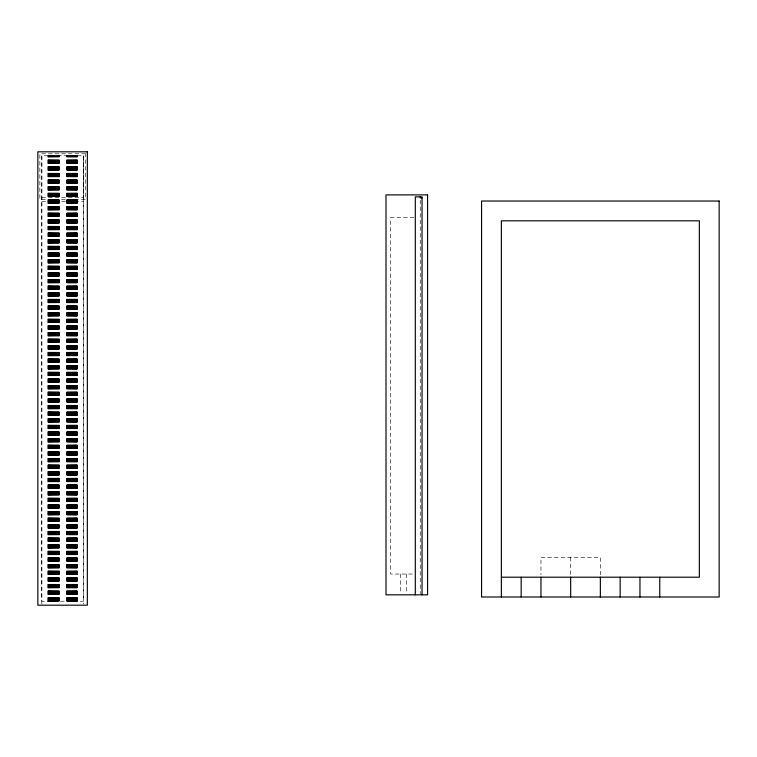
<?xml version="1.0" encoding="UTF-8"?>
<svg xmlns="http://www.w3.org/2000/svg" width="757" height="757" viewBox="0 0 757 757"><rect width="100%" height="100%" fill="white"/><g stroke="black" fill="none" stroke-linecap="round" stroke-linejoin="round"><path stroke-width="0.57" stroke-dasharray="3.79 2.84" d="M41.834 155.762L41.815 601.238L83.384 601.238L83.412 155.762L41.834 155.762L41.805 604.01M47.899 601.238L47.918 155.762M48.079 601.238L48.098 155.762M48.268 601.238L48.287 155.762M48.448 601.238L48.476 155.762M48.637 601.238L48.656 155.762M48.827 601.238L48.845 155.762M49.016 601.238L49.044 155.762M49.214 601.238L49.233 155.762M49.413 601.238L49.432 155.762M49.612 601.238L49.631 155.762M49.811 601.238L49.83 155.762M50.009 601.238L50.038 155.762M50.217 601.238L50.236 155.762M50.416 601.238L50.445 155.762M50.624 601.238L50.653 155.762M50.842 601.238L50.861 155.762M51.05 601.238L51.069 155.762M51.258 601.238L51.287 155.762M51.476 601.238L51.495 155.762M51.694 601.238L51.713 155.762M51.911 601.238L51.93 155.762M52.129 601.238L52.157 155.762M52.356 601.238L52.375 155.762M52.574 601.238L52.593 155.762M52.801 601.238L52.82 155.762M53.028 601.238L53.047 155.762M53.255 601.238L53.274 155.762M53.482 601.238L53.501 155.762M53.709 601.238L53.728 155.762M53.946 601.238L53.965 155.762M54.173 601.238L54.192 155.762M54.409 601.238L54.428 155.762M54.646 601.238L54.665 155.762M54.883 601.238L54.901 155.762M55.119 601.238L55.138 155.762M55.356 601.238L55.375 155.762M55.592 601.238L55.621 155.762M55.838 601.238L55.857 155.762M56.075 601.238L56.103 155.762M56.321 601.238L56.34 155.762M56.567 601.238L56.586 155.762M56.813 601.238L56.832 155.762M57.049 601.238L57.078 155.762M57.295 601.238L57.324 155.762M57.551 601.238L57.57 155.762M57.797 601.238L57.816 155.762M58.043 601.238L58.062 155.762M58.289 601.238L58.317 155.762M58.544 601.238L58.563 155.762M58.791 601.238L58.819 155.762M59.046 601.238L59.065 155.762M59.292 601.238L59.32 155.762M66.654 601.238L66.673 155.762M66.9 601.238L66.928 155.762M67.155 601.238L67.174 155.762M67.401 601.238L67.42 155.762M67.647 601.238L67.676 155.762M67.893 601.238L67.922 155.762M68.139 601.238L68.168 155.762M68.385 601.238L68.414 155.762M68.632 601.238L68.66 155.762M68.878 601.238L68.896 155.762M69.124 601.238L69.142 155.762M69.36 601.238L69.379 155.762M69.606 601.238L69.625 155.762M69.843 601.238L69.862 155.762M70.079 601.238L70.098 155.762M70.316 601.238L70.344 155.762M70.552 601.238L70.581 155.762M70.789 601.238L70.808 155.762M71.026 601.238L71.044 155.762M71.253 601.238L71.281 155.762M71.489 601.238L71.508 155.762M71.716 601.238L71.735 155.762M71.943 601.238L71.972 155.762M72.17 601.238L72.199 155.762M72.398 601.238L72.417 155.762M72.625 601.238L72.644 155.762M72.842 601.238L72.871 155.762M73.069 601.238L73.088 155.762M73.287 601.238L73.306 155.762M73.505 601.238L73.524 155.762M73.722 601.238L73.741 155.762M73.931 601.238L73.959 155.762M74.148 601.238L74.167 155.762M74.356 601.238L74.385 155.762M74.564 601.238L74.593 155.762M74.773 601.238L74.801 155.762M74.981 601.238L75 155.762M75.189 601.238L75.208 155.762M75.388 601.238L75.407 155.762M75.586 601.238L75.615 155.762M75.785 601.238L75.814 155.762M75.984 601.238L76.003 155.762M76.173 601.238L76.202 155.762M76.372 601.238L76.391 155.762M76.561 601.238L76.58 155.762M76.75 601.238L76.769 155.762M76.93 601.238L76.959 155.762M77.119 601.238L77.138 155.762M77.299 601.238L77.318 155.762M41.805 197.34L83.412 197.34L83.412 155.762L83.384 604.01M41.805 201.305L83.384 201.305M413.956 217.656L390.555 217.656L390.555 574.033L414.032 574.033M600.358 574.875L600.358 557.398L540.962 557.398L540.962 574.875M570.664 557.398L570.664 574.875M420.249 200.227L420.249 593.829M406.395 574.033L406.395 593.829M400.453 574.033L400.453 593.829M85.39 153.785L39.856 153.785L39.856 199.328L85.39 199.328L85.39 153.785"/><path stroke-width="1.14" d="M422.037 197.861L420.249 197.861L420.249 196.867M501.361 577.203L699.354 577.203L699.354 220.826L501.361 220.826L501.361 596.999M659.754 577.203L659.754 596.999M639.958 577.203L639.958 596.999M620.153 577.203L620.153 596.999M600.358 577.203L600.358 596.999M570.664 577.203L570.664 596.999M540.962 577.203L540.962 596.999M521.166 577.203L521.166 596.999M422.037 594.822L422.037 196.867L415.3 196.867L415.3 594.822M87.348 151.807L37.85 151.807L37.85 605.193L87.348 605.193L87.348 151.807M427.573 194.89L386.004 194.89L386.004 594.822L427.573 594.822L427.573 194.89M719.15 201.031L481.566 201.031L481.566 596.999L719.15 596.999L719.15 201.031"/></g></svg>
